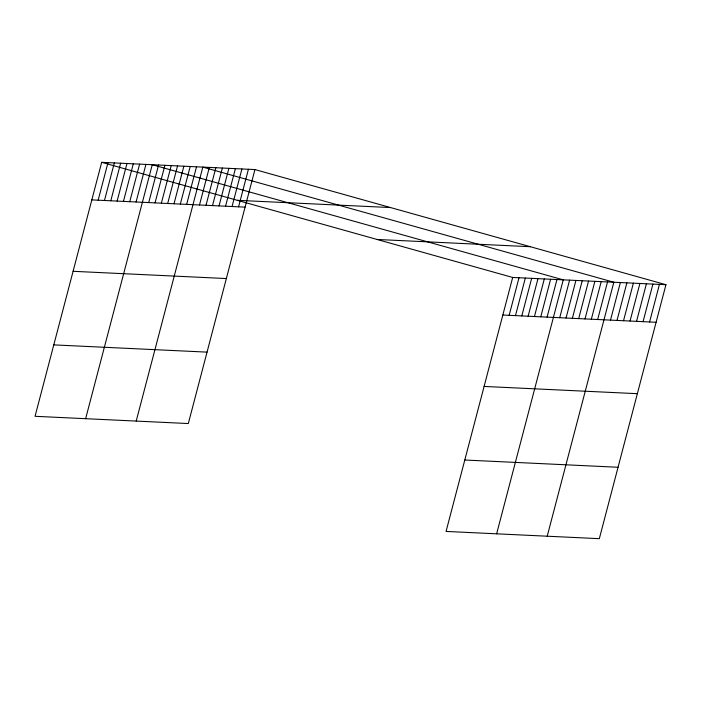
<?xml version="1.0" encoding="UTF-8"?>
<svg xmlns="http://www.w3.org/2000/svg" width="701" height="701" viewBox="0 0 701 701"><rect width="100%" height="100%" fill="white"/><g stroke="black" fill="none" stroke-linecap="round" stroke-linejoin="round"><path stroke-width="1.05" d="M254.936 169.572L101.68 162.325L35.05 416.298L188.315 423.544L254.936 169.572L665.95 284.702L599.32 538.675L446.064 531.428L512.685 277.456L665.95 284.702M98.149 200.188L107.998 162.623M104.467 200.486L114.324 162.921M110.793 200.784L120.642 163.219M117.111 201.091L126.969 163.517M123.437 201.389L133.286 163.815M129.755 201.686L139.613 164.122M136.073 201.984L145.931 164.42M85.627 418.69L152.257 164.717L563.262 279.848L496.632 533.82M148.717 202.58L158.575 165.015M155.044 202.878L164.901 165.313M161.361 203.176L171.219 165.611M167.688 203.483L177.546 165.909M174.006 203.781L183.864 166.207M180.332 204.079L190.19 166.514M186.65 204.377L196.508 166.812M136.204 421.082L202.834 167.11L613.839 282.24L547.209 536.212M199.487 204.981L209.345 167.416M206.006 205.288L215.855 167.723M212.517 205.603L222.375 168.03M219.027 205.91L228.885 168.336M225.547 206.217L235.396 168.652M232.057 206.523L241.915 168.959M238.568 206.83L248.426 169.265M509.154 315.319L519.012 277.754M515.48 315.625L525.329 278.052M521.798 315.923L531.656 278.35M528.125 316.221L537.974 278.647M534.442 316.519L544.3 278.954M540.769 316.817L550.618 279.252M547.087 317.115L556.944 279.55M559.731 317.711L569.589 280.146M566.049 318.017L575.907 280.444M572.375 318.315L582.233 280.742M578.693 318.613L588.551 281.04M585.02 318.911L594.877 281.346M591.337 319.209L601.195 281.644M597.664 319.507L607.522 281.942M610.501 320.112L620.359 282.547M617.011 320.427L626.869 282.853M623.522 320.734L633.38 283.16M630.041 321.04L639.899 283.476M636.552 321.347L646.41 283.782M643.071 321.654L652.92 284.089M649.582 321.961L659.439 284.396M237.315 200.32L390.571 207.566M91.822 199.89L245.087 207.137M377.05 239.462L530.315 246.708M73.088 271.305L226.353 278.551M502.836 315.021L656.092 322.276M53.784 344.883L207.049 352.13M484.093 386.435L637.358 393.682M464.798 460.014L618.054 467.26M101.68 162.325L512.685 277.456"/></g></svg>
